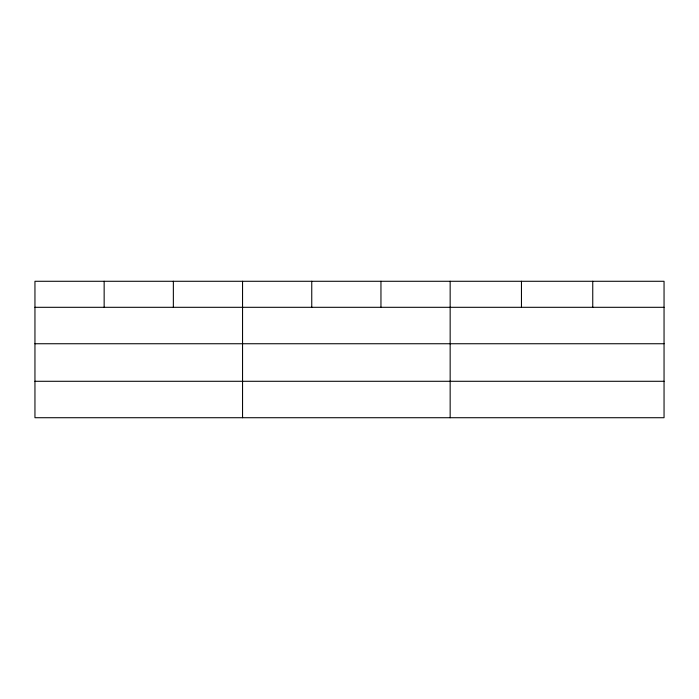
<?xml version="1.0" encoding="UTF-8"?>
<svg xmlns="http://www.w3.org/2000/svg" width="699" height="699" viewBox="0 0 699 699"><rect width="100%" height="100%" fill="white"/><g stroke="black" fill="none" stroke-linecap="round" stroke-linejoin="round"><path stroke-width="1.05" d="M664.05 343.742L664.05 281.278L34.95 281.278L34.95 417.722L664.05 417.722L664.05 343.742L34.95 343.742M34.95 307.307L664.05 307.307M34.95 381.287L664.05 381.287M592.752 281.278L592.752 307.307M521.454 281.278L521.454 307.307M450.156 281.278L450.156 417.722M380.955 281.278L380.955 307.307M311.754 281.278L311.754 307.307M242.553 281.278L242.553 417.722M173.352 281.278L173.352 307.307M104.151 281.278L104.151 307.307"/></g></svg>
